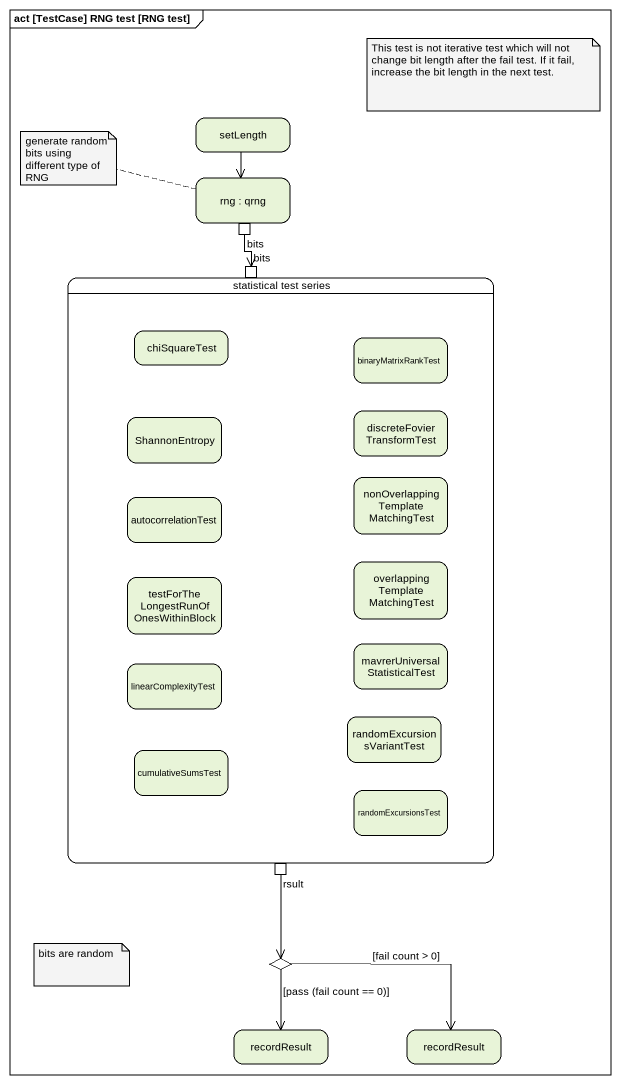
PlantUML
@startuml
mainframe act [TestCase] RNG test [RNG test]
hide empty description
state setLength
state "rng : qrng" as rng {
  state bits <<outputPin>>
}
state "statistical test series" as statistical_test_series {
  state "bits" as bits_2 <<inputPin>>
  state chiSquareTest
  state binaryMatrixRankTest
  state discreteFovierTransformTest
  state ShannonEntropy
  state "nonOverlappingTemplateMatchingTest" as nonOverlappingTemplateMatchi
  state autocorrelationTest
  state "testForTheLongestRunOfOnesWithinBlock" as testForTheLongestRunOfOnesWi
  state "overlappingTemplateMatchingTest" as overlappingTemplateMatchingT
  state linearComplexityTest
  state "mavrerUniversalStatisticalTest" as mavrerUniversalStatisticalTe
  state cumulativeSumsTest
  state randomExcursionsVariantTest
  state randomExcursionsTest
  state rsult <<outputPin>>
}
state choice1 <<choice>>
state recordResult
state "recordResult" as recordResult_2
setLength --> rng
bits --> bits_2
rsult --> choice1
choice1 --> recordResult : [pass (fail count == 0)]
choice1 -right-> recordResult_2 : [fail count > 0]
note as N1
  This test is not iterative test which will not change bit length after the fail test. If it fail, increase the bit length in the next test.
end note
note left of rng : generate random bits using different type of RNG
note as N3
  bits are random
end note
@enduml
